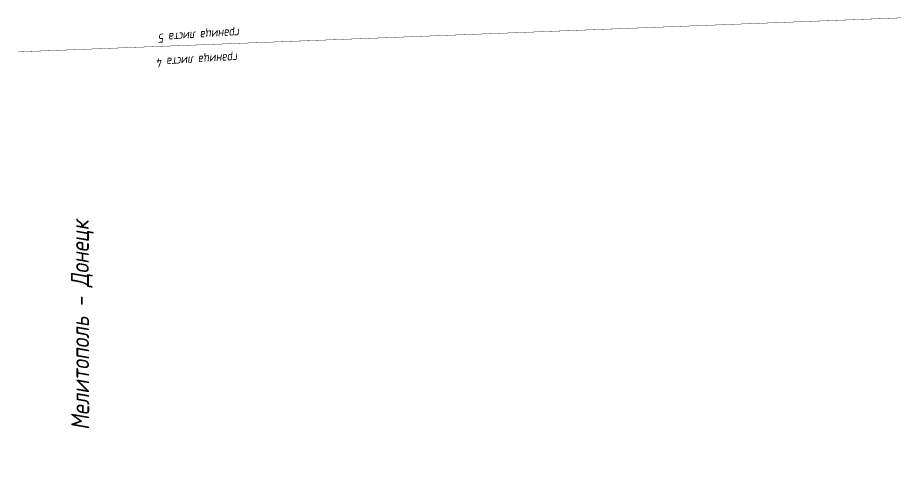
# Model space of a CAD drawing. Header units: metres. Extents: x 6220820 to 6240575, y 5208779 to 5219416.
# Drawn here: x 6236361 to 6236605.3, y 5216254.2 to 5216377.9 of the extents above; entities that cross this region are included whole.
import ezdxf

# ---------------------------------------------------------------- set-up
doc = ezdxf.new("R2010")
doc.units = ezdxf.units.M
doc.layers.add('!Границы листов', color=10, linetype='Continuous')
doc.layers.add('000_Направления', color=7, linetype='Continuous')
doc.styles.add('M', font='romand.shx', dxfattribs={"width": 0.8, "oblique": 10, "height": 2})
doc.styles.add('М', font='romand.shx', dxfattribs={"width": 0.8, "oblique": 10, "height": 2.5})

msp = doc.modelspace()

# ---------------------------------------------------------------- linework, layer by layer
at = {"layer": '!Границы листов', "const_width": 0.1}
msp.add_lwpolyline([(6236605.25, 5216377.86), (6236361.05, 5216368.46)], dxfattribs=at)
at = {"layer": '000_Направления', "flags": 128}
msp.add_lwpolyline([(6236387.57, 5216255.78, 0, 0, 0), (6236387.42, 5216322.76, 3.16, 0, 0), (6236387.36, 5216345.75, 0, 0, 0)], format="xyseb", dxfattribs=at)

# ---------------------------------------------------------------- texts
at = {"layer": '!Границы листов', "char_height": 2.5, "attachment_point": 1, "rotation": 183.6196, "style": 'M'}
for s, width, insert in [('{\\C1;граница листа 5}', 34.365, (6236422.58, 5216372.39)), ('{\\C1;граница листа 4}', 33.902, (6236422.06, 5216365.55))]:
    msp.add_mtext_dynamic_manual_height_columns(s, width=width, gutter_width=12.5, heights=[0], dxfattribs=dict(at, insert=insert))
at = {"layer": '000_Направления', "insert": (6236375.73, 5216292.96), "char_height": 5, "width": 75.3044, "attachment_point": 2, "rotation": 90.1302, "style": 'М'}
msp.add_mtext('Мелитополь - Донецк', dxfattribs=at)

doc.saveas('drawing.dxf')
